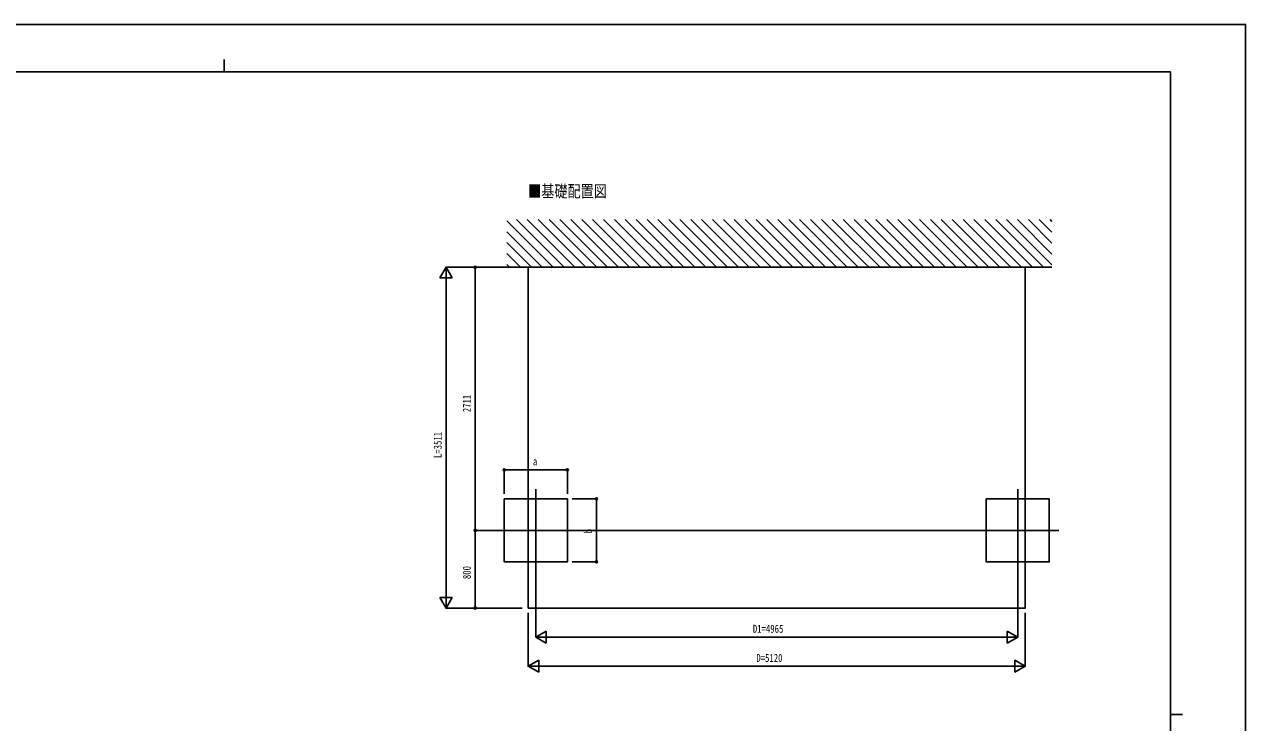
# Model space of a CAD drawing. Units: millimetres, scale not verified. Extents: x -10512 to 10512, y -7425 to 7425.
# Drawn here: x -2070 to 10512, y 231 to 7425 of the extents above; entities that cross this region are included whole.
import ezdxf
from ezdxf.enums import TextEntityAlignment as Align

# ---------------------------------------------------------------- set-up
doc = ezdxf.new("R2010")
doc.units = ezdxf.units.MM
doc.header["$LTSCALE"] = 40
for name, color, linetype in [('0-2_USER1', 3, 'Continuous'), ('0-4_YKK_12', 2, 'Continuous'), ('0-6_YKK_A1', 4, 'Continuous'), ('0-7_YKK_D', 6, 'Continuous'), ('0-8_YKK_ZWAK', 7, 'Continuous')]:
    doc.layers.add(name, color=color, linetype=linetype)
doc.styles.add('ＭＳ ゴシック', font='')
doc.styles.get('ＭＳ ゴシック').set_extended_font_data('MS Gothic')

msp = doc.modelspace()

# ---------------------------------------------------------------- linework, layer by layer
at = {"layer": '0-4_YKK_12'}
for p, q in [((3199.23, 2636.2), (3199.23, 1386.2)), ((8164.23, 2636.2), (8164.23, 1386.2)), ((3624.23, 2211.2), (2774.23, 2211.2)), ((8589.23, 2211.2), (7739.23, 2211.2))]:
    msp.add_line(p, q, dxfattribs=at)
at = {"layer": '0-6_YKK_A1'}
for p, q in [((3490.52, 4922.2), (2999.05, 5413.67)), ((3602.77, 4922.2), (3111.3, 5413.67)), ((3715.02, 4922.2), (3223.55, 5413.67)), ((3827.28, 4922.2), (3335.81, 5413.67)), ((3939.53, 4922.2), (3448.06, 5413.67)), ((4051.78, 4922.2), (3560.31, 5413.67)), ((4164.04, 4922.2), (3672.57, 5413.67)), ((4276.29, 4922.2), (3784.82, 5413.67)), ((4388.54, 4922.2), (3897.07, 5413.67)), ((4500.8, 4922.2), (4009.33, 5413.67)), ((4613.05, 4922.2), (4121.58, 5413.67)), ((4725.3, 4922.2), (4233.83, 5413.67)), ((4837.56, 4922.2), (4346.09, 5413.67)), ((4949.81, 4922.2), (4458.34, 5413.67)), ((5062.06, 4922.2), (4570.59, 5413.67)), ((5174.32, 4922.2), (4682.84, 5413.67)), ((5286.57, 4922.2), (4795.1, 5413.67)), ((5398.82, 4922.2), (4907.35, 5413.67)), ((5511.08, 4922.2), (5019.6, 5413.67)), ((5623.33, 4922.2), (5131.86, 5413.67)), ((5702.06, 4955.72), (5244.11, 5413.67)), ((5847.84, 4922.2), (5356.36, 5413.67)), ((5960.09, 4922.2), (5468.62, 5413.67)), ((6072.34, 4922.2), (5580.87, 5413.67)), ((6184.59, 4922.2), (5693.12, 5413.67)), ((6296.85, 4922.2), (5805.38, 5413.67)), ((6409.1, 4922.2), (5917.63, 5413.67)), ((6521.35, 4922.2), (6029.88, 5413.67)), ((6610.32, 4945.49), (6142.14, 5413.67)), ((6745.86, 4922.2), (6254.39, 5413.67)), ((6858.11, 4922.2), (6366.64, 5413.67)), ((6970.37, 4922.2), (6478.9, 5413.67)), ((7082.62, 4922.2), (6591.15, 5413.67)), ((7194.87, 4922.2), (6703.4, 5413.67)), ((7307.13, 4922.2), (6815.66, 5413.67)), ((7419.38, 4922.2), (6927.91, 5413.67)), ((7522.92, 4930.91), (7040.16, 5413.67)), ((7643.89, 4922.2), (7152.42, 5413.67)), ((7756.14, 4922.2), (7264.67, 5413.67)), ((7868.39, 4922.2), (7376.92, 5413.67)), ((7980.65, 4922.2), (7489.17, 5413.67)), ((8092.9, 4922.2), (7601.43, 5413.67)), ((8205.15, 4922.2), (7713.68, 5413.67)), ((8317.41, 4922.2), (7825.93, 5413.67)), ((8429.66, 4922.2), (7938.19, 5413.67)), ((8517.77, 4946.34), (8050.44, 5413.67)), ((8517.77, 5058.59), (8162.69, 5413.67)), ((8517.77, 5170.84), (8274.95, 5413.67)), ((8517.77, 5283.1), (8387.2, 5413.67)), ((8517.77, 5395.35), (8499.45, 5413.67)), ((3378.26, 4922.2), (2899.46, 5401.01)), ((3266.01, 4922.2), (2899.46, 5288.76)), ((3153.76, 4922.2), (2899.46, 5176.5)), ((3041.51, 4922.2), (2899.46, 5064.25)), ((2929.25, 4922.2), (2899.46, 4952)), ((2899.46, 4922.2), (8517.77, 4922.2)), ((3121.73, 4922.2), (3121.73, 1411.2)), ((8241.73, 4922.2), (3121.73, 4922.2)), ((5708.78, 4949), (5707.98, 4949.8)), ((5735.58, 4922.2), (5710.97, 4946.82)), ((6613.48, 4942.33), (6612.11, 4943.7)), ((6633.61, 4922.2), (6619.24, 4936.57)), ((7531.63, 4922.2), (7527.98, 4925.86))]:
    msp.add_line(p, q, dxfattribs=at)
msp.add_lwpolyline([(8241.73, 4922.2), (8241.73, 1411.2), (3121.73, 1411.2)], dxfattribs=at)
for points in [[(2874.23, 2536.2), (3524.23, 2536.2), (3524.23, 1886.2), (2874.23, 1886.2)], [(7839.23, 2536.2), (8489.23, 2536.2), (8489.23, 1886.2), (7839.23, 1886.2)]]:
    msp.add_lwpolyline(points, close=True, dxfattribs=at)
at = {"layer": '0-7_YKK_D'}
for p, q in [((2274.23, 4922.2), (2211.73, 4813.95)), ((2898.46, 4922.2), (2273.23, 4922.2)), ((2274.23, 4922.2), (2336.73, 4813.95)), ((2274.23, 4922.2), (2274.23, 4705.69)), ((2898.46, 4922.2), (2573.23, 4922.2)), ((2574.23, 4922.2), (2574.23, 2211.2)), ((2211.73, 4813.95), (2336.73, 4813.95)), ((2274.23, 1536.2), (2274.23, 4797.2)), ((2874.23, 2586.2), (2874.23, 2837.2)), ((2874.23, 2836.2), (3524.23, 2836.2)), ((3524.23, 2586.2), (3524.23, 2837.2)), ((3574.23, 2536.2), (3825.23, 2536.2)), ((3824.23, 2536.2), (3824.23, 1886.2)), ((2773.23, 2211.2), (2573.23, 2211.2)), ((2772.23, 2211.2), (2573.23, 2211.2)), ((2574.23, 2211.2), (2574.23, 1411.2)), ((3624.73, 2211.2), (7738.73, 2211.2)), ((3574.23, 1886.2), (3825.23, 1886.2)), ((2274.23, 1411.2), (2211.73, 1519.45)), ((2336.73, 1519.45), (2211.73, 1519.45)), ((2274.23, 1411.2), (2274.23, 1627.71)), ((2274.23, 1411.2), (2336.73, 1519.45)), ((3059.87, 1411.2), (2273.23, 1411.2)), ((3059.87, 1411.2), (2573.23, 1411.2)), ((3199.23, 1385.2), (3199.23, 1110.2)), ((8164.23, 1385.2), (8164.23, 1110.2)), ((3121.73, 1361.2), (3121.73, 810.2)), ((8241.73, 1361.2), (8241.73, 810.2)), ((3199.23, 1111.2), (3307.48, 1173.7)), ((3307.48, 1048.7), (3307.48, 1173.7)), ((8164.23, 1111.2), (8055.97, 1173.7)), ((8055.97, 1173.7), (8055.97, 1048.7)), ((3199.23, 1111.2), (3307.48, 1048.7)), ((3199.23, 1111.2), (3415.73, 1111.2)), ((3324.23, 1111.2), (8039.23, 1111.2)), ((8164.23, 1111.2), (7947.72, 1111.2)), ((8164.23, 1111.2), (8055.97, 1048.7)), ((3121.73, 811.2), (3229.98, 873.7)), ((3121.73, 811.2), (3229.98, 748.7)), ((3121.73, 811.2), (3338.23, 811.2)), ((3229.98, 748.7), (3229.98, 873.7)), ((3246.73, 811.2), (8116.73, 811.2)), ((8241.73, 811.2), (8025.22, 811.2)), ((8241.73, 811.2), (8133.47, 873.7)), ((8133.47, 873.7), (8133.47, 748.7)), ((8241.73, 811.2), (8133.47, 748.7))]:
    msp.add_line(p, q, dxfattribs=at)
for centre in [(2574.23, 4922.2), (2874.23, 2836.2), (3524.23, 2836.2), (3824.23, 2536.2), (2574.23, 2211.2), (2574.23, 2211.2), (3824.23, 1886.2), (2574.23, 1411.2)]:
    msp.add_circle(centre, 10.62, dxfattribs=at)
at = {"layer": '0-8_YKK_ZWAK'}
for p, q in [((-12.45, 7062.5), (-12.45, 6937.5)), ((9737.55, 6937.5), (-9762.45, 6937.5)), ((9737.55, 6937.5), (9737.55, -6312.5)), ((9737.55, 312.5), (9862.55, 312.5))]:
    msp.add_line(p, q, dxfattribs=at)
msp.add_lwpolyline([(-10512.5, -7425), (10512.5, -7425), (10512.5, 7425), (-10512.5, 7425)], close=True, dxfattribs=at)

# ---------------------------------------------------------------- texts
at = {"layer": '0-2_USER1', "style": 'ＭＳ ゴシック', "width": 0.8}
msp.add_text('■基礎配置図', height=123.8, dxfattribs=at).set_placement((3120.67, 5607.3), align=Align.BOTTOM_LEFT)
at = {"layer": '0-7_YKK_D', "style": 'ＭＳ ゴシック', "width": 0.8}
for s, p in [('2711', (2554.23, 3428.7)), ('L=3511', (2254.23, 2956.7)), ('b', (3804.23, 2181.2)), ('800', (2554.23, 1709.2))]:
    msp.add_text(s, height=82.48, rotation=90, dxfattribs=at).set_placement(p, align=Align.BOTTOM_LEFT)
for s, p in [('a', (3169.23, 2856.2)), ('D1=4965', (5435.73, 1131.2)), ('D=5120', (5471.73, 831.2))]:
    msp.add_text(s, height=82.48, dxfattribs=at).set_placement(p, align=Align.BOTTOM_LEFT)

doc.saveas('drawing.dxf')
